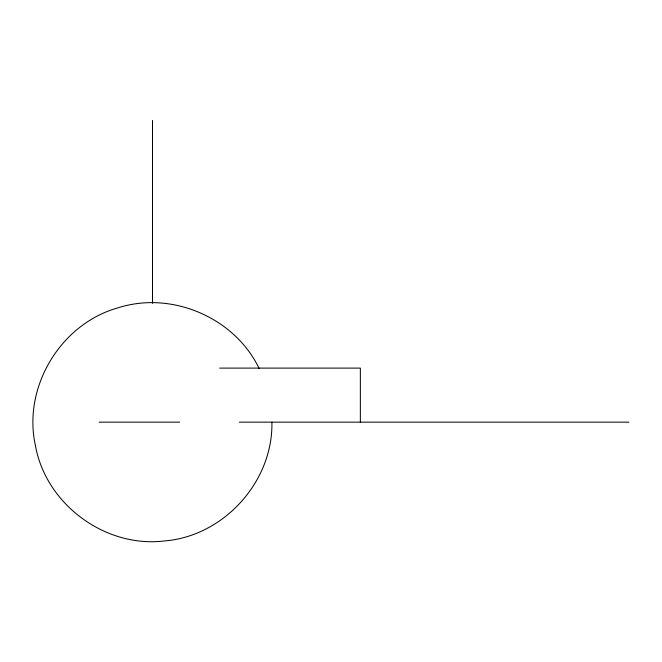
<?xml version="1.0" encoding="UTF-8"?>
<svg xmlns="http://www.w3.org/2000/svg" width="662" height="662" viewBox="0 0 662 662"><rect width="100%" height="100%" fill="white"/><g stroke="black" fill="none" stroke-linecap="round" stroke-linejoin="round"><path stroke-width="0.99" d="M271.9 422.149C273.174 481.704 223.599 536.402 164.201 540.97C105.059 548.078 45.761 504.105 35.392 445.443C22.525 387.278 60.482 323.958 117.836 307.888C171.491 290.527 234.778 317.561 259.115 368.477M219.718 368.105L360.351 368.105L360.351 422.149M99.176 422.149L179.609 422.149M239.363 422.149L628.9 422.149M152.5 120.451L152.5 303.328"/></g></svg>
